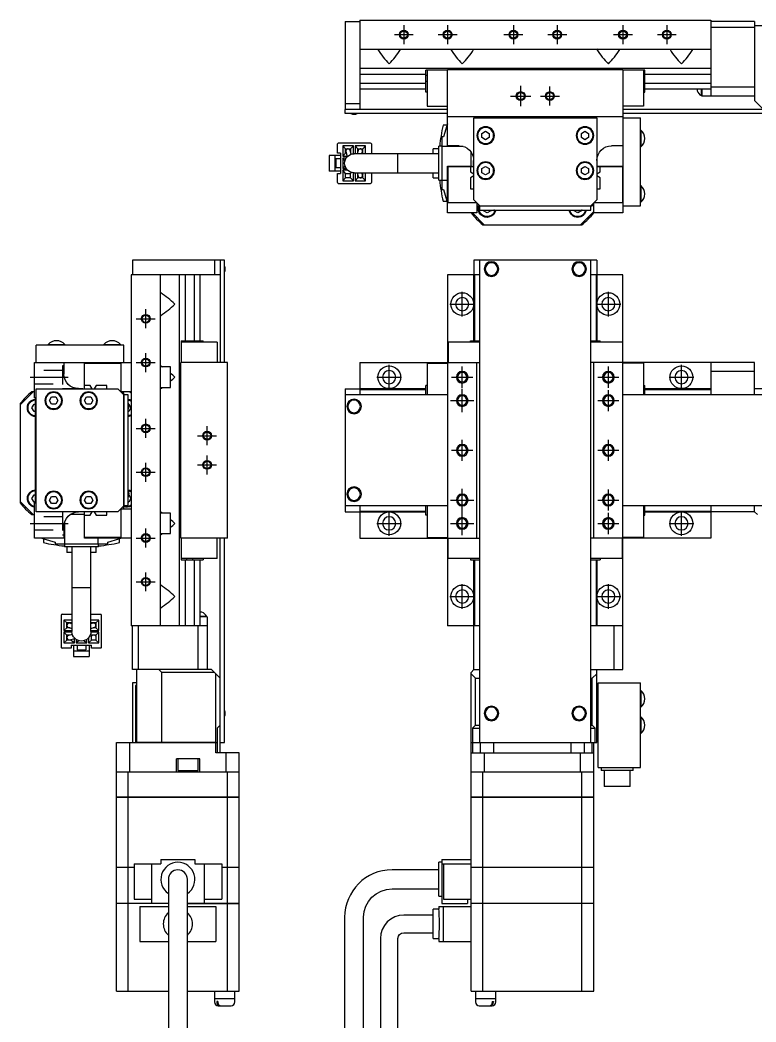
# Model space of a CAD drawing. Extents: x 0 to 934, y -8 to 546.
# Drawn here: x 0 to 251.8, y 198.2 to 541 of the extents above; entities that cross this region are included whole.
import ezdxf

# ---------------------------------------------------------------- set-up
doc = ezdxf.new("R2010")
doc.units = 0
doc.header["$LTSCALE"] = 0.5
doc.linetypes.add('CENTER', pattern=[50.8, 31.75, -6.35, 6.35, -6.35])
doc.linetypes.add('DASHED', pattern=[19.05, 12.7, -6.35])
for name, color, linetype in [('MSM_CENTER', 1, 'CENTER'), ('MSM_CONTINUOUS', 7, 'CONTINUOUS'), ('MSM_DASHED', 4, 'DASHED'), ('MSM_NARROW', 5, 'CONTINUOUS')]:
    doc.layers.add(name, color=color, linetype=linetype)

msp = doc.modelspace()

# ---------------------------------------------------------------- linework, layer by layer
at = {"layer": 'MSM_CENTER'}
for p, q in [((131.3, 539.2), (131.3, 532.74)), ((146.3, 539.2), (146.3, 532.74)), ((168.8, 539.2), (168.8, 532.74)), ((183.8, 539.2), (183.8, 532.74)), ((206.3, 539.2), (206.3, 532.74)), ((221.3, 539.2), (221.3, 532.74)), ((128.07, 535.97), (134.53, 535.97)), ((143.07, 535.97), (149.53, 535.97)), ((165.57, 535.97), (172.03, 535.97)), ((180.57, 535.97), (187.03, 535.97)), ((203.07, 535.97), (209.53, 535.97)), ((218.07, 535.97), (224.53, 535.97)), ((171.3, 511.47), (171.3, 518.47)), ((181.3, 511.74), (181.3, 518.2)), ((167.8, 514.97), (174.8, 514.97)), ((178.07, 514.97), (184.53, 514.97)), ((151.3, 439.54), (151.3, 448.04)), ((201.3, 439.54), (201.3, 448.04)), ((147.05, 443.79), (155.55, 443.79)), ((197.05, 443.79), (205.55, 443.79)), ((39.77, 438.79), (46.23, 438.79)), ((43, 435.56), (43, 442.02)), ((43, 420.56), (43, 427.02)), ((39.77, 423.79), (46.23, 423.79)), ((126.3, 414.54), (126.3, 423.04)), ((151.3, 415.16), (151.3, 422.41)), ((201.3, 415.16), (201.3, 422.41)), ((226.3, 414.54), (226.3, 423.04)), ((3.5, 418.79), (16.5, 418.79)), ((122.05, 418.79), (130.55, 418.79)), ((147.68, 418.79), (154.92, 418.79)), ((197.68, 418.79), (204.92, 418.79)), ((222.05, 418.79), (230.55, 418.79)), ((151.3, 406.79), (151.3, 414.79)), ((201.3, 407.16), (201.3, 414.41)), ((147.3, 410.79), (155.3, 410.79)), ((197.68, 410.79), (204.92, 410.79)), ((43, 398.06), (43, 404.52)), ((39.77, 401.29), (46.23, 401.29)), ((64, 395.56), (64, 402.02)), ((60.77, 398.79), (67.23, 398.79)), ((151.3, 390.16), (151.3, 397.41)), ((201.3, 390.16), (201.3, 397.41)), ((64, 385.56), (64, 392.02)), ((147.68, 393.79), (154.92, 393.79)), ((197.68, 393.79), (204.92, 393.79)), ((43, 383.06), (43, 389.52)), ((60.77, 388.79), (67.23, 388.79)), ((39.77, 386.29), (46.23, 386.29)), ((151.3, 364.79), (151.3, 380.79)), ((201.3, 373.16), (201.3, 380.41)), ((147.3, 376.79), (155.3, 376.79)), ((197.68, 376.79), (204.92, 376.79)), ((126.3, 364.54), (126.3, 373.04)), ((201.3, 365.16), (201.3, 372.41)), ((226.3, 364.54), (226.3, 373.04)), ((3.5, 368.79), (16.5, 368.79)), ((43, 360.56), (43, 367.02)), ((122.05, 368.79), (130.55, 368.79)), ((147.3, 368.79), (155.3, 368.79)), ((197.68, 368.79), (204.92, 368.79)), ((222.05, 368.79), (230.55, 368.79)), ((39.77, 363.79), (46.23, 363.79)), ((43, 345.56), (43, 352.02)), ((39.77, 348.79), (46.23, 348.79)), ((151.3, 339.54), (151.3, 348.04)), ((201.3, 339.54), (201.3, 348.04)), ((147.05, 343.79), (155.55, 343.79)), ((197.05, 343.79), (205.55, 343.79))]:
    msp.add_line(p, q, dxfattribs=at)
at = {"layer": 'MSM_CONTINUOUS'}
for p, q in [((111.3, 540.47), (116.3, 540.47)), ((111.3, 540.47), (111.3, 510.47)), ((116.3, 540.97), (236.3, 540.97)), ((116.3, 540.97), (116.3, 510.47)), ((236.3, 540.97), (236.3, 514.97)), ((251.3, 540.47), (236.3, 540.47)), ((251.3, 538.47), (236.3, 538.47)), ((251.3, 540.47), (251.3, 513.47)), ((255.8, 538.97), (251.3, 538.97)), ((116.3, 530.97), (236.3, 530.97)), ((122.56, 530.97), (122.4, 530.84)), ((130.04, 530.97), (130.2, 530.84)), ((147.56, 530.97), (147.4, 530.84)), ((155.04, 530.97), (155.2, 530.84)), ((197.56, 530.97), (197.4, 530.84)), ((205.04, 530.97), (205.2, 530.84)), ((222.56, 530.97), (222.4, 530.84)), ((230.04, 530.97), (230.2, 530.84)), ((116.3, 524.47), (236.3, 524.47)), ((116.3, 522.51), (138.8, 522.51)), ((146.3, 523.87), (138.8, 523.87)), ((138.8, 516.27), (138.8, 523.87)), ((139.3, 522), (138.8, 522)), ((139.3, 523.87), (139.3, 511.47)), ((206.3, 523.97), (146.3, 523.97)), ((146.3, 497.97), (146.3, 523.97)), ((206.3, 523.97), (206.3, 474.97)), ((213.8, 523.87), (206.3, 523.87)), ((213.3, 523.87), (213.3, 511.47)), ((213.3, 522), (213.8, 522)), ((213.8, 516.27), (213.8, 523.87)), ((213.8, 522.51), (236.3, 522.51)), ((116.3, 519.43), (138.8, 519.43)), ((139.3, 519.95), (138.8, 519.95)), ((213.3, 519.95), (213.8, 519.95)), ((213.8, 519.43), (236.3, 519.43)), ((251.3, 517.97), (236.3, 517.97)), ((116.3, 517.47), (138.8, 517.47)), ((139.3, 516.27), (138.8, 516.27)), ((213.3, 516.27), (213.8, 516.27)), ((213.8, 517.47), (236.3, 517.47)), ((231.65, 517.47), (231.65, 516.76)), ((233.1, 517.47), (233.1, 515.11)), ((233.1, 515.11), (233.3, 515.11)), ((233.3, 517.47), (233.3, 514.97)), ((251.3, 514.97), (233.3, 514.97)), ((111.3, 512.47), (116.3, 512.47)), ((139.3, 511.47), (146.3, 511.47)), ((213.3, 511.47), (206.3, 511.47)), ((254.3, 510.47), (251.3, 513.47)), ((111.3, 510.47), (146.3, 510.47)), ((111.3, 510.37), (111.4, 510.47)), ((111.3, 508.97), (111.3, 510.37)), ((146.3, 508.97), (111.3, 508.97)), ((146.3, 507.97), (206.3, 507.97)), ((155.3, 507.47), (197.3, 507.47)), ((155.3, 479.47), (155.3, 507.47)), ((158.3, 507.97), (158.3, 507.67)), ((158.3, 507.67), (194.3, 507.67)), ((158.55, 507.67), (158.55, 507.97)), ((161.05, 507.97), (161.05, 507.67)), ((189.55, 507.67), (189.55, 507.97)), ((192.05, 507.97), (192.05, 507.67)), ((194.3, 507.67), (194.3, 507.97)), ((197.3, 507.47), (197.3, 479.47)), ((206.3, 510.47), (284.8, 510.47)), ((276.3, 508.97), (206.3, 508.97)), ((206.3, 507.47), (212.3, 507.47)), ((212.3, 477.47), (212.3, 507.47)), ((146.05, 504.97), (144.73, 504.97)), ((145.99, 504.8), (144.9, 500.97)), ((144.9, 500.97), (144.3, 500.97)), ((144.3, 500.97), (144.3, 482.97)), ((158.05, 502.19), (159.3, 502.91)), ((158.05, 500.75), (158.05, 502.19)), ((159.3, 500.03), (158.05, 500.75)), ((159.3, 502.91), (160.55, 502.19)), ((160.55, 500.75), (159.3, 500.03)), ((160.55, 502.19), (160.55, 500.75)), ((192.05, 502.19), (193.3, 502.91)), ((192.05, 500.75), (192.05, 502.19)), ((193.3, 500.03), (192.05, 500.75)), ((193.3, 502.91), (194.55, 502.19)), ((194.55, 500.75), (193.3, 500.03)), ((194.55, 502.19), (194.55, 500.75)), ((212.46, 503.32), (212.3, 503.32)), ((212.46, 503.32), (212.46, 497.62)), ((108.6, 495.47), (108.6, 498.57)), ((119.9, 498.87), (108.9, 498.87)), ((114.05, 497.97), (110.4, 497.97)), ((110.4, 497.97), (110.4, 494.37)), ((111.35, 496.92), (110.4, 497.97)), ((113.1, 496.92), (114.05, 497.97)), ((114.05, 495.21), (114.05, 497.97)), ((114.65, 497.97), (114.65, 495.22)), ((118.2, 497.97), (114.65, 497.97)), ((115.55, 496.92), (114.65, 497.97)), ((117.3, 496.92), (118.2, 497.97)), ((118.2, 495.22), (118.2, 497.97)), ((120.2, 498.57), (120.2, 495.22)), ((141.3, 495.22), (141.3, 496.97)), ((143.3, 496.97), (141.3, 496.97)), ((143.3, 486.15), (143.3, 497.79)), ((144.3, 497.79), (143.3, 497.79)), ((151.65, 497.75), (144.3, 497.75)), ((150.2, 497.97), (146.3, 497.97)), ((206.3, 497.97), (202.4, 497.97)), ((212.3, 497.62), (212.46, 497.62)), ((109.6, 494.67), (105.8, 494.67)), ((105.8, 494.67), (105.8, 489.27)), ((107.71, 494.67), (107.71, 489.27)), ((109.6, 495.47), (108.6, 495.47)), ((109.6, 495.47), (109.6, 488.47)), ((111.35, 495.42), (110.4, 494.37)), ((110.4, 494.37), (111.95, 494.37)), ((111.59, 493.77), (110.4, 493.77)), ((110.4, 493.77), (110.4, 490.17)), ((111.18, 492.9), (110.4, 493.77)), ((111.35, 495.42), (111.35, 496.92)), ((111.35, 496.92), (113.1, 496.92)), ((111.65, 495.42), (111.35, 495.42)), ((111.5, 495.97), (111.98, 494.25)), ((112.72, 496.92), (113.1, 496.55)), ((113.31, 495.07), (112.94, 496.37)), ((113.1, 496.92), (113.1, 495.83)), ((113.26, 495.24), (113.39, 495.09)), ((143.3, 495.22), (114.3, 495.22)), ((115.7, 496.38), (115.36, 495.22)), ((115.55, 496.92), (117.3, 496.92)), ((115.55, 495.86), (115.55, 496.92)), ((116.92, 496.92), (117.3, 496.55)), ((116.92, 495.22), (117.14, 495.96)), ((116.98, 495.42), (117.3, 495.42)), ((117.3, 495.8), (117.01, 495.51)), ((117.3, 495.42), (117.3, 496.92)), ((117.3, 495.42), (117.47, 495.22)), ((129.3, 488.72), (129.3, 495.22)), ((154.3, 490.97), (154.3, 495.83)), ((154.3, 495.83), (154.3, 495.83)), ((108.1, 493.47), (108.1, 490.47)), ((109.6, 493.47), (108.1, 493.47)), ((109.6, 490.47), (108.1, 490.47)), ((111.18, 491.04), (110.4, 490.17)), ((110.4, 490.17), (111.59, 490.17)), ((146.3, 474.97), (146.3, 490.97)), ((146.3, 490.97), (154.9, 490.97)), ((146.5, 478.47), (146.5, 490.87)), ((146.5, 490.87), (155.3, 490.87)), ((154.1, 490.87), (154.1, 489)), ((154.9, 490.97), (154.9, 490.87)), ((155.2, 491.47), (155.2, 492.97)), ((155.3, 491.47), (155.2, 491.47)), ((158.05, 490.19), (159.3, 490.91)), ((158.05, 488.75), (158.05, 490.19)), ((159.3, 490.91), (160.55, 490.19)), ((160.55, 490.19), (160.55, 488.75)), ((192.05, 490.19), (193.3, 490.91)), ((192.05, 488.75), (192.05, 490.19)), ((193.3, 490.91), (194.55, 490.19)), ((194.55, 490.19), (194.55, 488.75)), ((197.4, 491.47), (197.3, 491.47)), ((197.3, 490.87), (206.1, 490.87)), ((197.4, 492.97), (197.4, 491.47)), ((197.7, 490.87), (197.7, 490.97)), ((197.7, 490.97), (206.3, 490.97)), ((198.5, 489), (198.5, 490.87)), ((206.1, 490.87), (206.1, 478.47)), ((109.6, 489.27), (105.8, 489.27)), ((108.6, 485.37), (108.6, 488.47)), ((108.6, 488.47), (109.6, 488.47)), ((112.11, 489.57), (110.4, 489.57)), ((110.4, 489.57), (110.4, 485.97)), ((111.35, 488.52), (110.4, 489.57)), ((111.35, 487.02), (110.4, 485.97)), ((111.35, 487.02), (111.35, 488.52)), ((111.35, 488.52), (113.1, 488.52)), ((113.1, 487.02), (111.35, 487.02)), ((112.72, 488.52), (113.1, 488.15)), ((113.1, 487.4), (112.72, 487.02)), ((113.1, 488.52), (113.39, 488.85)), ((113.1, 487.02), (113.1, 488.52)), ((113.1, 487.02), (114.05, 485.97)), ((114.05, 485.97), (114.05, 488.73)), ((114.3, 488.72), (143.3, 488.72)), ((114.65, 488.72), (114.65, 485.97)), ((115.55, 487.02), (114.65, 485.97)), ((115.36, 488.72), (115.7, 487.56)), ((115.55, 487.02), (115.55, 488.08)), ((117.3, 487.02), (115.55, 487.02)), ((117.14, 487.98), (116.92, 488.72)), ((117.3, 487.4), (116.92, 487.02)), ((117.3, 488.52), (116.98, 488.52)), ((117.01, 488.44), (117.3, 488.15)), ((117.3, 488.52), (117.47, 488.72)), ((117.3, 487.02), (117.3, 488.52)), ((117.3, 487.02), (118.2, 485.97)), ((118.2, 485.97), (118.2, 488.72)), ((120.2, 488.72), (120.2, 485.37)), ((141.3, 486.97), (141.3, 488.72)), ((141.3, 486.97), (143.3, 486.97)), ((154.1, 489), (155.29, 488.31)), ((155.29, 487.63), (154.1, 486.95)), ((154.1, 486.95), (154.1, 483.27)), ((159.3, 488.03), (158.05, 488.75)), ((160.55, 488.75), (159.3, 488.03)), ((193.3, 488.03), (192.05, 488.75)), ((194.55, 488.75), (193.3, 488.03)), ((197.3, 488.31), (198.5, 489)), ((198.5, 486.95), (197.3, 487.63)), ((198.5, 483.27), (198.5, 486.95)), ((108.9, 485.07), (119.9, 485.07)), ((110.4, 485.97), (114.05, 485.97)), ((114.65, 485.97), (118.2, 485.97)), ((143.3, 486.15), (144.3, 486.15)), ((144.3, 486.19), (146.3, 486.19)), ((154.1, 483.27), (155.3, 483.27)), ((197.3, 483.27), (198.5, 483.27)), ((212.46, 484.32), (212.3, 484.32)), ((212.46, 484.32), (212.46, 478.62)), ((144.3, 482.97), (144.9, 482.97)), ((144.9, 482.97), (145.99, 479.14)), ((144.73, 478.97), (146.05, 478.97)), ((156.3, 478.47), (146.5, 478.47)), ((157.3, 477.47), (155.3, 479.47)), ((156.5, 478.27), (156.3, 478.27)), ((156.3, 478.27), (156.3, 474.97)), ((156.3, 477.47), (195.8, 477.47)), ((157.3, 475.97), (157.3, 477.47)), ((157.3, 477.37), (195.3, 477.37)), ((197.3, 479.47), (195.3, 477.47)), ((195.3, 475.97), (195.3, 477.47)), ((195.8, 477.47), (196.3, 477.97)), ((196.3, 478.27), (196.1, 478.27)), ((206.1, 478.47), (196.3, 478.47)), ((196.3, 474.97), (196.3, 478.27)), ((206.3, 477.47), (212.3, 477.47)), ((212.3, 478.62), (212.46, 478.62)), ((156.3, 474.97), (146.3, 474.97)), ((154.8, 474.97), (158.8, 470.97)), ((157.3, 475.97), (195.3, 475.97)), ((158.55, 475.75), (158.55, 475.97)), ((159.8, 475.03), (158.55, 475.75)), ((161.05, 475.75), (159.8, 475.03)), ((161.05, 475.78), (161.05, 475.75)), ((189.55, 475.75), (189.55, 475.97)), ((190.8, 475.03), (189.55, 475.75)), ((192.05, 475.75), (190.8, 475.03)), ((191.8, 470.97), (196.3, 475.47)), ((192.05, 475.86), (192.05, 475.75)), ((206.3, 474.97), (196.3, 474.97)), ((158.33, 470.97), (192.27, 470.97)), ((38.5, 458.79), (38.5, 453.79)), ((68.5, 458.79), (38.5, 458.79)), ((66.5, 458.79), (66.5, 453.79)), ((68.5, 458.79), (68.5, 423.79)), ((68.6, 458.79), (68.5, 458.69)), ((70, 458.79), (68.6, 458.79)), ((70, 423.79), (70, 458.79)), ((155.3, 458.79), (155.3, 453.79)), ((197.3, 458.79), (155.3, 458.79)), ((157.3, 293.79), (157.3, 458.79)), ((195.3, 293.79), (195.3, 458.79)), ((197.3, 458.79), (197.3, 453.79)), ((68.5, 453.79), (38, 453.79)), ((38, 453.79), (38, 333.79)), ((48, 453.79), (48, 333.79)), ((54.5, 453.79), (54.5, 333.79)), ((56.46, 453.79), (56.46, 431.29)), ((59.54, 453.79), (59.54, 431.29)), ((61.5, 453.79), (61.5, 431.29)), ((146.3, 453.79), (146.3, 333.79)), ((157.3, 453.79), (146.3, 453.79)), ((155.2, 453.79), (155.2, 431.29)), ((155.5, 453.79), (155.5, 431.29)), ((206.3, 453.79), (195.3, 453.79)), ((197.1, 453.79), (197.1, 431.29)), ((197.4, 453.79), (197.4, 431.29)), ((206.3, 318.79), (206.3, 453.79)), ((48, 447.53), (48.13, 447.69)), ((48, 440.04), (48.13, 439.89)), ((5.5, 423.79), (5.5, 429.79)), ((35.5, 429.79), (5.5, 429.79)), ((9.65, 429.95), (15.35, 429.95)), ((9.65, 429.95), (9.65, 429.79)), ((15.35, 429.79), (15.35, 429.95)), ((28.65, 429.95), (34.35, 429.95)), ((28.65, 429.95), (28.65, 429.79)), ((34.35, 429.79), (34.35, 429.95)), ((35.5, 423.79), (35.5, 429.79)), ((55.1, 431.29), (55.1, 423.79)), ((55.1, 431.29), (62.7, 431.29)), ((67.5, 430.79), (55.1, 430.79)), ((56.97, 430.79), (56.97, 431.29)), ((59.02, 430.79), (59.02, 431.29)), ((62.7, 430.79), (62.7, 431.29)), ((67.5, 430.79), (67.5, 423.79)), ((146.5, 430.79), (146.5, 423.79)), ((157.3, 430.79), (146.5, 430.79)), ((154.1, 430.79), (154.1, 431.29)), ((154.1, 431.29), (157.3, 431.29)), ((195.3, 431.29), (198.5, 431.29)), ((206.1, 430.79), (195.3, 430.79)), ((198.5, 430.79), (198.5, 431.29)), ((206.1, 430.79), (206.1, 423.79)), ((5, 411.79), (5, 423.79)), ((5, 423.79), (38, 423.79)), ((15, 423.79), (15, 419.89)), ((22, 415.19), (22, 423.79)), ((22.1, 414.79), (22.1, 423.59)), ((22.1, 423.59), (34.5, 423.59)), ((34.5, 423.59), (34.5, 413.79)), ((48, 422.53), (48.13, 422.69)), ((51.5, 422.29), (48, 422.29)), ((51.5, 415.29), (51.5, 422.29)), ((55, 363.79), (55, 423.79)), ((71, 423.79), (55, 423.79)), ((71, 363.79), (71, 423.79)), ((116.3, 423.79), (116.3, 412.79)), ((116.3, 423.79), (157.3, 423.79)), ((139.3, 423.59), (146.3, 423.59)), ((139.3, 423.59), (139.3, 412.79)), ((156.3, 363.79), (156.3, 423.79)), ((251.3, 423.79), (195.3, 423.79)), ((196.3, 363.79), (196.3, 423.79)), ((213.3, 423.59), (206.3, 423.59)), ((213.3, 423.59), (213.3, 412.79)), ((236.3, 423.79), (236.3, 412.79)), ((251.3, 412.79), (251.3, 423.79)), ((251.3, 420.79), (236.3, 420.79)), ((5.5, 372.79), (5.5, 414.79)), ((5.5, 414.79), (33.5, 414.79)), ((20, 414.89), (21.5, 414.89)), ((21.5, 414.89), (21.5, 414.79)), ((22.1, 415.19), (22, 415.19)), ((23.97, 415.99), (22.1, 415.99)), ((24.66, 414.79), (23.97, 415.99)), ((26.02, 415.99), (25.34, 414.79)), ((29.7, 415.99), (26.02, 415.99)), ((29.7, 414.79), (29.7, 415.99)), ((33.5, 414.79), (35.5, 412.79)), ((48, 415.29), (51.5, 415.29)), ((48, 415.04), (48.13, 414.89)), ((111.3, 414.79), (116.3, 414.79)), ((111.3, 414.79), (111.3, 372.79)), ((116.3, 414.89), (138.8, 414.89)), ((139.3, 415.99), (138.8, 415.99)), ((138.8, 412.79), (138.8, 415.99)), ((213.3, 415.99), (213.8, 415.99)), ((213.8, 412.79), (213.8, 415.99)), ((213.8, 414.89), (236.3, 414.89)), ((276.3, 414.79), (251.3, 414.79)), ((4.5, 413.79), (0, 409.29)), ((5, 413.79), (4.03, 413.79)), ((5.3, 411.79), (5, 411.79)), ((5.3, 375.79), (5.3, 411.79)), ((10.06, 410.79), (10.78, 412.04)), ((10.78, 412.04), (12.22, 412.04)), ((12.22, 412.04), (12.94, 410.79)), ((22.06, 410.79), (22.78, 412.04)), ((22.78, 412.04), (24.22, 412.04)), ((24.22, 412.04), (24.94, 410.79)), ((38, 413.79), (34.7, 413.79)), ((34.7, 413.79), (34.7, 413.59)), ((35.5, 413.29), (35, 413.79)), ((35.5, 373.79), (35.5, 413.29)), ((37, 412.79), (35.5, 412.79)), ((35.6, 374.79), (35.6, 412.79)), ((37, 374.79), (37, 412.79)), ((38, 413.29), (37.5, 413.79)), ((146.3, 412.79), (111.3, 412.79)), ((116.3, 414.59), (138.8, 414.59)), ((276.3, 412.79), (206.3, 412.79)), ((213.8, 414.59), (236.3, 414.59)), ((0, 409.76), (0, 375.81)), ((4.06, 408.29), (4.78, 409.54)), ((4.78, 407.04), (4.06, 408.29)), ((4.78, 409.54), (5.3, 409.54)), ((10.78, 409.54), (10.06, 410.79)), ((12.22, 409.54), (10.78, 409.54)), ((12.94, 410.79), (12.22, 409.54)), ((22.78, 409.54), (22.06, 410.79)), ((24.22, 409.54), (22.78, 409.54)), ((24.94, 410.79), (24.22, 409.54)), ((37.11, 409.54), (37.22, 409.54)), ((37.22, 409.54), (37.94, 408.29)), ((37.94, 408.29), (37.22, 407.04)), ((5.3, 407.04), (4.78, 407.04)), ((37.22, 407.04), (37, 407.04)), ((4.06, 377.29), (4.78, 378.54)), ((4.78, 376.04), (4.06, 377.29)), ((4.78, 378.54), (5.3, 378.54)), ((10.06, 376.79), (10.78, 378.04)), ((10.78, 378.04), (12.22, 378.04)), ((12.22, 378.04), (12.94, 376.79)), ((22.06, 376.79), (22.78, 378.04)), ((22.78, 378.04), (24.22, 378.04)), ((24.22, 378.04), (24.94, 376.79)), ((37.19, 378.54), (37.22, 378.54)), ((37.22, 378.54), (37.94, 377.29)), ((37.94, 377.29), (37.22, 376.04)), ((0, 376.29), (4.5, 371.79)), ((5.3, 376.04), (4.78, 376.04)), ((5, 363.79), (5, 375.79)), ((5, 375.79), (5.3, 375.79)), ((10.78, 375.54), (10.06, 376.79)), ((12.22, 375.54), (10.78, 375.54)), ((12.94, 376.79), (12.22, 375.54)), ((22.78, 375.54), (22.06, 376.79)), ((24.22, 375.54), (22.78, 375.54)), ((24.94, 376.79), (24.22, 375.54)), ((35.5, 374.79), (33.5, 372.79)), ((34.5, 373.79), (34.5, 363.99)), ((34.7, 373.99), (34.7, 373.79)), ((34.7, 373.79), (38, 373.79)), ((37, 374.79), (35.5, 374.79)), ((37.22, 376.04), (37, 376.04)), ((146.3, 374.79), (111.3, 374.79)), ((116.3, 374.79), (116.3, 363.79)), ((138.8, 371.59), (138.8, 374.79)), ((139.3, 374.79), (139.3, 363.99)), ((276.3, 374.79), (206.3, 374.79)), ((213.3, 374.79), (213.3, 363.99)), ((213.8, 371.59), (213.8, 374.79)), ((236.3, 374.79), (236.3, 363.79)), ((251.3, 372.79), (251.3, 374.79)), ((4.03, 371.79), (5, 371.79)), ((33.5, 372.79), (5.5, 372.79)), ((22, 371.79), (17.14, 371.79)), ((17.14, 371.79), (17.14, 371.79)), ((21.5, 372.69), (20, 372.69)), ((21.5, 372.79), (21.5, 372.69)), ((22, 363.79), (22, 372.39)), ((22, 372.39), (22.1, 372.39)), ((22.1, 363.99), (22.1, 372.79)), ((22.1, 371.59), (23.97, 371.59)), ((23.97, 371.59), (24.66, 372.78)), ((25.34, 372.78), (26.02, 371.59)), ((26.02, 371.59), (29.7, 371.59)), ((29.7, 371.59), (29.7, 372.79)), ((48, 372.53), (48.13, 372.69)), ((51.5, 372.29), (48, 372.29)), ((51.5, 365.29), (51.5, 372.29)), ((111.3, 372.79), (116.3, 372.79)), ((116.3, 372.99), (138.8, 372.99)), ((116.3, 372.69), (138.8, 372.69)), ((139.3, 371.59), (138.8, 371.59)), ((213.3, 371.59), (213.8, 371.59)), ((213.8, 372.99), (236.3, 372.99)), ((213.8, 372.69), (236.3, 372.69)), ((251.3, 372.79), (236.3, 372.79)), ((251.3, 372.79), (252.3, 371.79)), ((15, 367.69), (15, 363.79)), ((15.22, 369.13), (15.22, 361.79)), ((15, 363.79), (5, 363.79)), ((8, 363.54), (8, 362.22)), ((8.17, 363.48), (12, 362.39)), ((38, 363.79), (22, 363.79)), ((34.5, 363.99), (22.1, 363.99)), ((26.78, 361.79), (26.78, 363.79)), ((30, 362.39), (33.83, 363.48)), ((34, 362.22), (34, 363.54)), ((48, 365.29), (51.5, 365.29)), ((48, 365.04), (48.13, 364.89)), ((71, 363.79), (55, 363.79)), ((55.1, 363.79), (55.1, 356.29)), ((67.5, 356.79), (67.5, 363.79)), ((68.5, 290.29), (68.5, 363.79)), ((70, 293.79), (70, 363.79)), ((116.3, 363.79), (157.3, 363.79)), ((139.3, 363.99), (146.3, 363.99)), ((146.5, 356.79), (146.5, 363.79)), ((236.3, 363.79), (195.3, 363.79)), ((206.1, 356.79), (206.1, 363.79)), ((213.3, 363.99), (206.3, 363.99)), ((12, 362.39), (12, 361.79)), ((12, 361.79), (30, 361.79)), ((15.18, 361.79), (15.18, 360.79)), ((26.82, 360.79), (15.18, 360.79)), ((16, 360.79), (16, 358.79)), ((17.75, 360.79), (17.75, 331.79)), ((24.25, 331.79), (24.25, 360.79)), ((26, 358.79), (26, 360.79)), ((26.82, 360.79), (26.82, 361.79)), ((30, 361.79), (30, 362.39)), ((17.75, 358.79), (16, 358.79)), ((26, 358.79), (24.25, 358.79)), ((67.5, 356.79), (55.1, 356.79)), ((56.97, 356.79), (56.97, 356.29)), ((59.02, 356.79), (59.02, 356.29)), ((62.7, 356.79), (62.7, 356.29)), ((157.3, 356.79), (146.5, 356.79)), ((154.1, 356.79), (154.1, 356.29)), ((206.1, 356.79), (195.3, 356.79)), ((198.5, 356.79), (198.5, 356.29)), ((55.1, 356.29), (62.7, 356.29)), ((56.46, 356.29), (56.46, 333.79)), ((59.54, 356.29), (59.54, 333.79)), ((61.5, 356.29), (61.5, 333.79)), ((154.1, 356.29), (157.3, 356.29)), ((155.2, 356.29), (155.2, 333.79)), ((155.5, 356.29), (155.5, 333.79)), ((195.3, 356.29), (198.5, 356.29)), ((197.1, 356.29), (197.1, 333.79)), ((197.4, 356.29), (197.4, 333.79)), ((24.25, 346.79), (17.75, 346.79)), ((48, 347.53), (48.13, 347.69)), ((48, 340.04), (48.13, 339.89)), ((14.1, 337.39), (14.1, 326.39)), ((14.4, 337.69), (17.75, 337.69)), ((24.25, 337.69), (27.6, 337.69)), ((27.9, 326.39), (27.9, 337.39)), ((62.21, 338.44), (61.5, 338.44)), ((63.86, 336.99), (61.5, 336.99)), ((64, 336.79), (61.5, 336.79)), ((63.86, 336.79), (63.86, 336.99)), ((64, 336.79), (64, 318.79)), ((15, 335.69), (15, 332.14)), ((16.05, 334.79), (15, 335.69)), ((17.75, 335.69), (15, 335.69)), ((16.05, 333.04), (15, 332.14)), ((17.55, 334.79), (16.05, 334.79)), ((16.05, 333.04), (16.05, 334.79)), ((16.05, 334.41), (16.42, 334.79)), ((17.11, 333.04), (16.05, 333.04)), ((16.59, 333.19), (17.75, 332.85)), ((17.75, 334.41), (17.01, 334.63)), ((17.17, 334.79), (17.46, 334.5)), ((17.55, 334.79), (17.75, 334.96)), ((17.55, 334.47), (17.55, 334.79)), ((27, 335.69), (24.25, 335.69)), ((24.45, 334.79), (24.25, 334.96)), ((24.99, 334.63), (24.25, 334.41)), ((24.25, 332.85), (25.41, 333.19)), ((24.45, 334.79), (24.45, 334.47)), ((25.95, 334.79), (24.45, 334.79)), ((24.54, 334.5), (24.82, 334.79)), ((25.95, 333.04), (24.89, 333.04)), ((25.57, 334.79), (25.95, 334.41)), ((25.95, 334.79), (27, 335.69)), ((25.95, 334.79), (25.95, 333.04)), ((25.95, 333.04), (27, 332.14)), ((27, 332.14), (27, 335.69)), ((64, 333.79), (38, 333.79)), ((38.5, 318.79), (38.5, 333.79)), ((40.5, 318.79), (40.5, 333.79)), ((61, 318.79), (61, 333.79)), ((157.3, 333.79), (146.3, 333.79)), ((155.3, 318.79), (155.3, 333.79)), ((206.3, 333.79), (195.3, 333.79)), ((203.3, 318.79), (203.3, 333.79)), ((15, 332.14), (17.75, 332.14)), ((15, 331.54), (15, 327.89)), ((17.76, 331.54), (15, 331.54)), ((16.05, 330.59), (15, 331.54)), ((17.14, 330.59), (16.05, 330.59)), ((16.05, 328.84), (16.05, 330.59)), ((16.05, 330.21), (16.42, 330.59)), ((17.9, 330.8), (16.6, 330.43)), ((17, 328.99), (18.72, 329.47)), ((17.55, 329.14), (17.55, 328.84)), ((17.73, 330.75), (17.88, 330.88)), ((18.6, 327.89), (18.6, 329.44)), ((19.2, 329.08), (19.2, 327.89)), ((22.8, 327.89), (22.8, 329.08)), ((23.4, 329.59), (23.4, 327.89)), ((24.45, 330.59), (24.12, 330.88)), ((27, 331.54), (24.24, 331.54)), ((24.25, 332.14), (27, 332.14)), ((24.45, 328.84), (24.45, 330.59)), ((25.95, 330.59), (24.45, 330.59)), ((24.45, 330.21), (24.82, 330.59)), ((25.57, 330.59), (25.95, 330.21)), ((25.95, 330.59), (27, 331.54)), ((25.95, 330.59), (25.95, 328.84)), ((27, 327.89), (27, 331.54)), ((17.5, 326.09), (14.4, 326.09)), ((16.05, 328.84), (15, 327.89)), ((15, 327.89), (18.6, 327.89)), ((17.55, 328.84), (16.05, 328.84)), ((17.5, 327.09), (24.5, 327.09)), ((17.5, 327.09), (17.5, 326.09)), ((17.55, 328.84), (18.6, 327.89)), ((18.3, 327.09), (18.3, 323.29)), ((20.07, 328.67), (19.2, 327.89)), ((19.2, 327.89), (22.8, 327.89)), ((19.5, 327.09), (19.5, 325.59)), ((21.93, 328.67), (22.8, 327.89)), ((22.5, 327.09), (22.5, 325.59)), ((24.45, 328.84), (23.4, 327.89)), ((23.4, 327.89), (27, 327.89)), ((23.7, 327.09), (23.7, 323.29)), ((25.95, 328.84), (24.45, 328.84)), ((24.5, 326.09), (24.5, 327.09)), ((27.6, 326.09), (24.5, 326.09)), ((25.95, 328.84), (27, 327.89)), ((18.3, 325.2), (23.7, 325.2)), ((18.3, 323.29), (23.7, 323.29)), ((19.5, 325.59), (22.5, 325.59)), ((65.5, 318.79), (38.5, 318.79)), ((40, 293.89), (40, 318.79)), ((47.5, 318.79), (48.5, 317.79)), ((65.5, 318.79), (68.5, 315.79)), ((155.3, 318.79), (154.3, 317.79)), ((155.3, 318.79), (157.3, 318.79)), ((195.3, 318.79), (206.3, 318.79)), ((197.3, 293.79), (197.3, 318.79)), ((48.5, 293.89), (48.5, 317.79)), ((66.5, 317.79), (48.5, 317.79)), ((67, 293.89), (67, 317.29)), ((154.3, 293.89), (154.3, 317.79)), ((154.3, 317.29), (155.8, 315.79)), ((155.8, 315.79), (157.3, 315.79)), ((155.8, 299.79), (155.8, 315.79)), ((195.3, 315.79), (195.8, 315.79)), ((195.8, 315.79), (197.3, 317.29)), ((195.8, 299.79), (195.8, 315.79)), ((40, 314.29), (38.5, 314.29)), ((38.5, 314.29), (38.5, 293.79)), ((39.5, 313.29), (39.5, 293.79)), ((40, 313.29), (39.5, 313.29)), ((197.8, 285.29), (197.8, 314.29)), ((197.8, 314.29), (212.3, 314.29)), ((212.3, 285.29), (212.3, 314.29)), ((197.8, 311.67), (197.3, 311.67)), ((197.8, 310.23), (197.3, 310.23)), ((212.46, 311.64), (212.3, 311.64)), ((212.46, 311.64), (212.46, 305.94)), ((197.8, 307.34), (197.3, 307.34)), ((197.8, 305.9), (197.3, 305.9)), ((212.3, 305.94), (212.46, 305.94)), ((197.8, 302.67), (197.3, 302.67)), ((212.46, 302.64), (212.3, 302.64)), ((212.46, 302.64), (212.46, 296.94)), ((68.5, 299.79), (67.5, 298.79)), ((67.5, 298.79), (67.5, 290.29)), ((155.8, 299.79), (154.8, 298.79)), ((154.8, 298.79), (154.8, 293.88)), ((154.8, 298.79), (157.3, 298.79)), ((155.8, 299.79), (157.3, 299.79)), ((195.3, 299.79), (195.8, 299.79)), ((195.3, 298.79), (196.8, 298.79)), ((196.8, 298.79), (195.8, 299.79)), ((196.8, 293.79), (196.8, 298.79)), ((197.8, 301.23), (197.3, 301.23)), ((197.8, 298.34), (197.3, 298.34)), ((197.8, 296.9), (197.3, 296.9)), ((212.3, 296.94), (212.46, 296.94)), ((33, 275.09), (33, 293.79)), ((33, 293.79), (67.5, 293.79)), ((37.5, 293.79), (37.5, 283.79)), ((40.1, 293.79), (40, 293.89)), ((48.49, 293.88), (40.01, 293.88)), ((48.5, 293.89), (48.49, 293.88)), ((48.49, 293.88), (48.53, 293.79)), ((67, 293.89), (48.5, 293.89)), ((67.01, 293.88), (66.97, 293.79)), ((67.01, 293.88), (67, 293.89)), ((67, 290.29), (67, 293.79)), ((67.01, 293.88), (67.5, 293.88)), ((68.5, 293.89), (68.6, 293.79)), ((68.6, 293.79), (70, 293.79)), ((154.4, 293.79), (154.3, 293.89)), ((154.3, 275.09), (154.3, 293.79)), ((154.3, 293.79), (197.3, 293.79)), ((154.31, 293.88), (154.8, 293.88)), ((154.93, 293.79), (154.8, 293.88)), ((154.8, 293.79), (154.8, 290.29)), ((157.56, 290.29), (157.56, 293.79)), ((162.03, 293.79), (162.03, 290.29)), ((188.56, 290.29), (188.56, 293.79)), ((193.03, 293.79), (193.03, 290.29)), ((195.8, 290.29), (195.8, 293.79)), ((196.3, 275.09), (196.3, 293.79)), ((61.5, 288.29), (53.5, 288.29)), ((53.5, 283.79), (53.5, 288.29)), ((54, 288.29), (54, 284.29)), ((61, 284.29), (61, 288.29)), ((61.5, 283.79), (61.5, 288.29)), ((75, 290.29), (67, 290.29)), ((70.5, 283.79), (70.5, 290.29)), ((75, 275.09), (75, 290.29)), ((154.3, 290.29), (196.3, 290.29)), ((158.8, 290.29), (158.8, 283.79)), ((191.8, 283.79), (191.8, 290.29)), ((197.8, 285.29), (212.3, 285.29)), ((198.8, 285.29), (198.8, 284.29)), ((209.8, 284.29), (209.8, 285.29)), ((33, 283.79), (75, 283.79)), ((37.03, 275.09), (37.03, 283.79)), ((54, 284.29), (61, 284.29)), ((70.97, 275.09), (70.97, 283.79)), ((154.3, 283.79), (196.3, 283.79)), ((158.33, 275.09), (158.33, 283.79)), ((192.27, 275.09), (192.27, 283.79)), ((209.8, 284.29), (198.8, 284.29)), ((199.87, 284.29), (199.87, 278.79)), ((208.72, 278.79), (208.72, 284.29)), ((208.72, 278.79), (199.87, 278.79)), ((75, 275.09), (33, 275.09)), ((33, 251.09), (33, 275.04)), ((75, 275.04), (33, 275.04)), ((33.05, 275.04), (33.05, 275.09)), ((37.03, 251.09), (37.03, 275.04)), ((37.29, 275.04), (37.29, 275.09)), ((70.71, 275.04), (70.71, 275.09)), ((70.97, 251.09), (70.97, 275.04)), ((74.95, 275.04), (74.95, 275.09)), ((75, 251.09), (75, 275.04)), ((196.3, 275.09), (154.3, 275.09)), ((196.3, 275.04), (154.3, 275.04)), ((154.3, 238.79), (154.3, 275.04)), ((154.35, 275.04), (154.35, 275.09)), ((158.33, 251.09), (158.33, 275.04)), ((158.58, 275.04), (158.58, 275.09)), ((192.01, 275.04), (192.01, 275.09)), ((192.27, 251.09), (192.27, 275.04)), ((196.25, 275.04), (196.25, 275.09)), ((196.3, 251.09), (196.3, 275.04)), ((48.22, 253.79), (48.22, 252.29)), ((48.22, 253.79), (59.78, 253.79)), ((59.78, 253.79), (59.78, 252.29)), ((144.3, 253.79), (144.3, 238.79)), ((144.3, 253.79), (154.3, 253.79)), ((39, 251.09), (33, 251.09)), ((33, 238.79), (33, 251.04)), ((39, 251.04), (33, 251.04)), ((33.05, 251.04), (33.05, 251.09)), ((37.03, 238.79), (37.03, 251.04)), ((37.29, 251.04), (37.29, 251.09)), ((39, 252.29), (39, 240.29)), ((39, 252.29), (48.22, 252.29)), ((45, 252.29), (45, 238.79)), ((59.78, 252.29), (69, 252.29)), ((63, 252.29), (63, 238.79)), ((69, 252.29), (69, 240.29)), ((75, 251.09), (69, 251.09)), ((75, 251.04), (69, 251.04)), ((70.71, 251.04), (70.71, 251.09)), ((70.97, 238.79), (70.97, 251.04)), ((74.95, 251.04), (74.95, 251.09)), ((75, 238.79), (75, 251.04)), ((143.3, 250.29), (127.3, 250.29)), ((143.3, 241.22), (143.3, 252.86)), ((144.3, 252.86), (143.3, 252.86)), ((144.3, 252.29), (154.3, 252.29)), ((144.9, 252.29), (144.9, 240.29)), ((196.3, 251.09), (154.3, 251.09)), ((196.3, 251.04), (154.3, 251.04)), ((154.35, 251.04), (154.35, 251.09)), ((158.33, 238.79), (158.33, 251.04)), ((158.58, 251.04), (158.58, 251.09)), ((192.01, 251.04), (192.01, 251.09)), ((192.27, 238.79), (192.27, 251.04)), ((196.25, 251.04), (196.25, 251.09)), ((196.3, 238.79), (196.3, 251.04)), ((50.75, 247.04), (50.75, 147.04)), ((57.25, 147.04), (57.25, 247.04)), ((127.3, 243.79), (143.3, 243.79)), ((39, 240.29), (45, 240.29)), ((63, 240.29), (69, 240.29)), ((143.3, 241.22), (144.3, 241.22)), ((144.9, 240.29), (154.3, 240.29)), ((153.1, 240.29), (153.1, 238.79)), ((50.75, 238.79), (33, 238.79)), ((33, 208.79), (33, 238.74)), ((50.75, 238.74), (33, 238.74)), ((33.05, 238.74), (33.05, 238.79)), ((37.03, 208.79), (37.03, 238.74)), ((37.29, 238.74), (37.29, 238.79)), ((41, 237.79), (41, 225.79)), ((41, 237.79), (50.75, 237.79)), ((57.25, 238.79), (75, 238.79)), ((75, 238.74), (57.25, 238.74)), ((57.25, 237.79), (67, 237.79)), ((67, 237.79), (67, 225.79)), ((70.71, 238.74), (70.71, 238.79)), ((70.97, 208.79), (70.97, 238.74)), ((74.95, 238.74), (74.95, 238.79)), ((75, 208.79), (75, 238.74)), ((141.3, 226.79), (141.3, 236.79)), ((143.3, 236.79), (141.3, 236.79)), ((143.3, 237.79), (154.3, 237.79)), ((143.3, 237.79), (143.3, 236.79)), ((144.3, 238.79), (153.1, 238.79)), ((144.73, 237.79), (144.73, 225.79)), ((196.3, 238.79), (154.3, 238.79)), ((154.3, 208.79), (154.3, 238.74)), ((196.3, 238.74), (154.3, 238.74)), ((154.35, 238.74), (154.35, 238.79)), ((158.33, 208.79), (158.33, 238.74)), ((158.58, 238.74), (158.58, 238.79)), ((192.01, 238.74), (192.01, 238.79)), ((192.27, 208.79), (192.27, 238.74)), ((196.25, 238.74), (196.25, 238.79)), ((196.3, 208.79), (196.3, 238.74)), ((111.05, 234.04), (111.05, 147.04)), ((117.55, 147.04), (117.55, 234.04)), ((141.3, 234.79), (131.3, 234.79)), ((123.3, 226.79), (123.3, 131.79)), ((129.3, 131.79), (129.3, 226.79)), ((131.3, 228.79), (141.3, 228.79)), ((141.3, 226.79), (143.3, 226.79)), ((143.3, 226.79), (143.3, 225.79)), ((41, 225.79), (50.75, 225.79)), ((57.25, 225.79), (67, 225.79)), ((143.3, 225.79), (154.3, 225.79)), ((33, 208.79), (50.75, 208.79)), ((57.25, 208.79), (75, 208.79)), ((66.5, 208.79), (66.5, 206.29)), ((66.5, 206.29), (73.5, 206.29)), ((66.5, 206.24), (73.5, 206.24)), ((66.5, 206.24), (66.5, 205.09)), ((66.55, 206.29), (66.55, 206.24)), ((73.45, 206.24), (73.45, 206.29)), ((73.5, 206.29), (73.5, 208.79)), ((73.5, 205.09), (73.5, 206.24)), ((154.3, 208.79), (196.3, 208.79)), ((155.8, 208.79), (155.8, 206.29)), ((155.8, 206.29), (162.8, 206.29)), ((155.8, 206.24), (162.8, 206.24)), ((155.8, 206.24), (155.8, 205.09)), ((155.85, 206.29), (155.85, 206.24)), ((162.75, 206.24), (162.75, 206.29)), ((162.8, 206.29), (162.8, 208.79)), ((162.8, 205.09), (162.8, 206.24)), ((67.35, 205.29), (67.35, 205.09)), ((67.71, 205.29), (67.35, 205.29)), ((67.71, 205.29), (67.71, 205.09)), ((67.8, 203.79), (72.2, 203.79)), ((157.1, 203.79), (161.5, 203.79)), ((161.59, 205.29), (161.94, 205.29)), ((161.59, 205.29), (161.59, 205.09)), ((161.94, 205.29), (161.94, 205.09))]:
    msp.add_line(p, q, dxfattribs=at)
for centre, radius in [((131.3, 535.97), 1.23), ((146.3, 535.97), 1.23), ((168.8, 535.97), 1.23), ((183.8, 535.97), 1.23), ((206.3, 535.97), 1.23), ((221.3, 535.97), 1.23), ((171.3, 514.97), 1.23), ((181.3, 514.97), 1.23), ((151.3, 443.79), 3.9), ((201.3, 443.79), 3.9), ((43, 438.79), 1.23), ((43, 423.79), 1.23), ((126.3, 418.79), 3.9), ((226.3, 418.79), 3.9), ((43, 401.29), 1.23), ((64, 398.79), 1.23), ((43, 386.29), 1.23), ((64, 388.79), 1.23), ((126.3, 368.79), 3.9), ((226.3, 368.79), 3.9), ((43, 363.79), 1.23), ((43, 348.79), 1.23), ((151.3, 343.79), 3.9), ((201.3, 343.79), 3.9)]:
    msp.add_circle(centre, radius, dxfattribs=at)
at = {"layer": 'MSM_CONTINUOUS', "extrusion": (0, 0, -1)}
for centre, radius in [((-159.3, 501.47), 3), ((-159.3, 501.47), 2.75), ((-193.3, 501.47), 3), ((-193.3, 501.47), 2.75), ((-159.3, 489.47), 3), ((-159.3, 489.47), 2.75), ((-193.3, 489.47), 3), ((-193.3, 489.47), 2.75), ((-161.3, 455.79), 2.5), ((-161.3, 455.79), 2.15), ((-191.3, 455.79), 2.5), ((-191.3, 455.79), 2.15), ((-151.3, 443.79), 2.25), ((-201.3, 443.79), 2.25), ((-126.3, 418.79), 2.25), ((-151.3, 418.79), 1.62), ((-201.3, 418.79), 1.62), ((-226.3, 418.79), 2.25), ((-11.5, 410.79), 3), ((-11.5, 410.79), 2.75), ((-23.5, 410.79), 3), ((-23.5, 410.79), 2.75), ((-114.3, 408.79), 2.5), ((-151.3, 410.79), 1.62), ((-201.3, 410.79), 1.62), ((-114.3, 408.79), 2.15), ((-151.3, 393.79), 1.62), ((-201.3, 393.79), 1.62), ((-114.3, 378.79), 2.5), ((-114.3, 378.79), 2.15), ((-11.5, 376.79), 3), ((-11.5, 376.79), 2.75), ((-23.5, 376.79), 3), ((-23.5, 376.79), 2.75), ((-151.3, 376.79), 1.62), ((-201.3, 376.79), 1.62), ((-126.3, 368.79), 2.25), ((-151.3, 368.79), 1.62), ((-201.3, 368.79), 1.62), ((-226.3, 368.79), 2.25), ((-151.3, 343.79), 2.25), ((-201.3, 343.79), 2.25), ((-161.3, 303.79), 2.5), ((-161.3, 303.79), 2.15), ((-191.3, 303.79), 2.5), ((-191.3, 303.79), 2.15)]:
    msp.add_circle(centre, radius, dxfattribs=at)
at = {"layer": 'MSM_CONTINUOUS'}
for centre, radius, start, end in [((148.72, 547.93), 31.38, 212.9812, 224.3908), ((103.87, 547.93), 31.38, 315.6092, 327.0188), ((173.72, 547.93), 31.38, 212.9812, 224.3908), ((128.87, 547.93), 31.38, 315.6092, 327.0188), ((223.72, 547.93), 31.38, 212.9812, 224.3908), ((178.87, 547.93), 31.38, 315.6092, 327.0188), ((248.72, 547.93), 31.38, 212.9812, 224.3908), ((203.87, 547.93), 31.38, 315.6092, 327.0188), ((234.67, 517.96), 3.25, 201.5574, 241.0598), ((114.29, 511.77), 3, 248.96, 270.1444), ((114.31, 511.77), 3, 269.8556, 291.04), ((203.3, 491.97), 60, 167.4867, 174.4336), ((148.88, 503.97), 3, 149.3478, 164.0042), ((210.1, 500.47), 3.7, 360, 50.3692), ((210.1, 500.47), 3.7, 309.6308, 360), ((108.9, 498.57), 0.3, 90, 180), ((119.9, 498.57), 0.3, 0, 90), ((112.22, 496.17), 0.75, 15.6242, 195.6242), ((116.42, 496.17), 0.75, 343.4791, 163.4791), ((116.42, 487.77), 0.75, 196.5209, 16.5209), ((108.9, 485.37), 0.3, 180, 270), ((119.9, 485.37), 0.3, 270, 0), ((203.3, 491.97), 60, 185.5664, 192.5133), ((210.1, 481.47), 3.7, 360, 50.3692), ((210.1, 481.47), 3.7, 309.6308, 360), ((148.88, 479.97), 3, 195.9958, 210.6522), ((175.3, 491.97), 27, 218.9424, 231.0576), ((161.29, 478.77), 3, 248.96, 270), ((191.29, 478.77), 3, 248.96, 270), ((175.3, 491.97), 27, 308.9424, 321.0576), ((67.2, 455.79), 3, 360, 21.04), ((67.2, 455.78), 3, 338.96, 360), ((31.04, 421.36), 31.38, 45.6092, 57.0188), ((31.04, 466.21), 31.38, 302.9812, 314.3908), ((12.5, 427.59), 3.7, 90, 140.3692), ((12.5, 427.59), 3.7, 39.6308, 90), ((31.5, 427.59), 3.7, 90, 140.3692), ((31.5, 427.59), 3.7, 39.6308, 90), ((31.04, 396.36), 31.38, 55.7006, 57.0188), ((31.04, 396.36), 31.38, 45.6092, 49.326), ((31.04, 441.21), 31.38, 310.674, 314.3908), ((31.04, 441.21), 31.38, 302.9812, 304.2994), ((21, 392.79), 27, 128.9424, 141.0576), ((34.2, 408.78), 3, 338.96, 0.1444), ((34.2, 378.78), 3, 338.96, 0.1444), ((21, 392.79), 27, 218.9424, 231.0576), ((31.04, 346.36), 31.38, 55.7006, 57.0188), ((31.04, 346.36), 31.38, 45.6092, 49.326), ((31.04, 391.21), 31.38, 310.674, 314.3908), ((9, 366.37), 3, 239.3478, 254.0042), ((33, 366.37), 3, 285.9958, 300.6522), ((31.04, 391.21), 31.38, 302.9812, 304.2994), ((21, 420.79), 60, 257.4867, 264.4336), ((21, 420.79), 60, 275.5664, 282.5133), ((31.04, 321.36), 31.38, 45.6092, 57.0188), ((31.04, 366.21), 31.38, 302.9812, 314.3908), ((14.4, 337.39), 0.3, 90, 180), ((27.6, 337.39), 0.3, 0, 90), ((61.02, 335.41), 3.25, 28.9402, 68.4426), ((16.8, 333.91), 0.75, 73.4791, 253.4791), ((25.2, 333.91), 0.75, 286.5209, 106.5209), ((16.8, 329.71), 0.75, 105.6242, 285.6242), ((14.4, 326.39), 0.3, 180, 270), ((27.6, 326.39), 0.3, 270, 0), ((210.1, 308.79), 3.7, 359.9943, 50.3692), ((210.1, 308.79), 3.7, 309.6308, 0), ((67.2, 303.79), 3, 360, 21.04), ((67.2, 303.78), 3, 338.96, 360), ((210.1, 299.79), 3.7, 359.9943, 50.3692), ((210.1, 299.79), 3.7, 309.6308, 0), ((54, 247.04), 5.82, 303.9465, 236.0534), ((54, 247.04), 3.25, 360, 180), ((127.3, 234.04), 16.25, 90, 180), ((82.78, 231.76), 60.73, 0.0287, 4.7515), ((54, 231.79), 5, 130.5416, 229.4584), ((54, 231.79), 5, 310.5416, 49.4584), ((131.3, 226.79), 8, 90, 180), ((82.83, 231.81), 60.68, 355.2466, 359.9732), ((67.8, 205.09), 1.3, 180, 270), ((68.76, 205.01), 1.41, 177.1822, 228.6257), ((69.09, 205), 1.39, 176.96, 227.1801), ((68.3, 204.54), 0.751, 231.1045, 268.2319), ((68.65, 204.54), 0.754, 228.1061, 264.1834), ((72.2, 205.09), 1.3, 270, 0), ((157.1, 205.09), 1.3, 180, 270), ((160.64, 204.54), 0.754, 275.8166, 311.8939), ((161, 204.54), 0.751, 271.7681, 308.8955), ((160.21, 205), 1.39, 312.8199, 3.04), ((160.54, 205.01), 1.41, 311.3743, 2.8178), ((161.5, 205.09), 1.3, 270, 0)]:
    msp.add_arc(centre, radius, start, end, dxfattribs=at)
at = {"layer": 'MSM_CONTINUOUS', "extrusion": (0, 0, -1)}
for centre, radius, start, end in [((-159.8, 507.47), 2.75, 169.5243, 175.8294), ((-159.8, 507.47), 3, 170.4059, 176.1774), ((-190.8, 507.47), 3, 3.8226, 9.5941), ((-190.8, 507.47), 2.75, 4.1706, 10.4757), ((-190.8, 507.47), 2.75, 169.5243, 175.8294), ((-190.8, 507.47), 3, 170.4059, 176.1774), ((-150.2, 492.97), 5, 90, 180), ((-202.4, 492.97), 5, 0, 90), ((-114.3, 491.97), 3.25, 270, 90), ((-159.8, 476.47), 3, 189.5941, 19.4712), ((-159.8, 476.47), 2.75, 190.4757, 21.3237), ((-161.31, 478.77), 3, 249.0034, 270.1444), ((-190.8, 476.47), 3, 189.5941, 350.4059), ((-190.8, 476.47), 2.75, 190.4757, 349.5243), ((-191.31, 478.77), 3, 249.0034, 270.1444), ((-20, 419.89), 5, 270, 0), ((-5.5, 408.29), 3, 273.8226, 86.1774), ((-5.5, 408.29), 2.75, 274.1706, 85.8294), ((-36.5, 408.29), 3, 99.5941, 120), ((-36.5, 408.29), 2.75, 100.4757, 123.0557), ((-34.2, 408.79), 3, 159.0034, 180.1444), ((-36.5, 408.29), 2.75, 236.9443, 259.5243), ((-36.5, 408.29), 3, 240, 260.4059), ((-5.5, 377.29), 3, 279.5941, 86.1774), ((-5.5, 377.29), 2.75, 280.4757, 85.8294), ((-36.5, 377.29), 3, 99.5941, 120), ((-36.5, 377.29), 2.75, 100.4757, 123.0557), ((-34.2, 378.79), 3, 159.0034, 180.1444), ((-36.5, 377.29), 2.75, 236.9443, 291.3237), ((-36.5, 377.29), 3, 240, 289.4712), ((-20, 367.69), 5, 0, 90), ((-21, 331.79), 3.25, 180, 360), ((-127.3, 234.04), 9.75, 0, 90), ((-131.3, 226.79), 2, 0, 90)]:
    msp.add_arc(centre, radius, start, end, dxfattribs=at)
at = {"layer": 'MSM_DASHED'}
for p, q in [((14.5, 422.69), (14.5, 414.89)), ((15, 422.69), (14.5, 422.69)), ((14.5, 421.04), (5, 421.04)), ((5, 416.54), (14.5, 416.54)), ((14.5, 414.89), (20, 414.89)), ((14.5, 371.04), (5, 371.04)), ((14.5, 372.69), (14.5, 364.89)), ((20, 372.69), (14.5, 372.69)), ((5, 366.54), (14.5, 366.54)), ((14.5, 364.89), (15, 364.89))]:
    msp.add_line(p, q, dxfattribs=at)
at = {"layer": 'MSM_NARROW'}
for centre in [(131.3, 535.97), (146.3, 535.97), (168.8, 535.97), (183.8, 535.97), (206.3, 535.97), (221.3, 535.97), (171.3, 514.97), (181.3, 514.97), (43, 438.79), (43, 423.79), (43, 401.29), (64, 398.79), (43, 386.29), (64, 388.79), (43, 363.79), (43, 348.79)]:
    msp.add_circle(centre, 1.5, dxfattribs=at)
at = {"layer": 'MSM_NARROW', "extrusion": (0, 0, -1)}
for centre in [(-151.3, 418.79), (-201.3, 418.79), (-151.3, 410.79), (-201.3, 410.79), (-151.3, 393.79), (-201.3, 393.79), (-151.3, 376.79), (-201.3, 376.79), (-151.3, 368.79), (-201.3, 368.79)]:
    msp.add_circle(centre, 2, dxfattribs=at)

doc.saveas('drawing.dxf')
